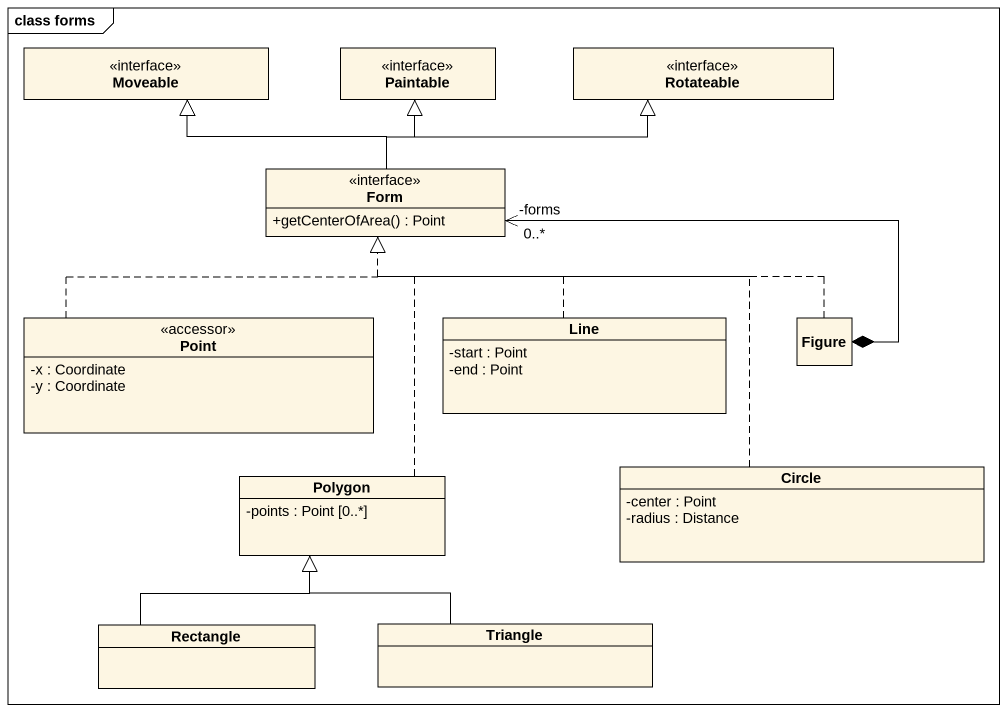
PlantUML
@startuml
mainframe class forms
hide circle
hide empty members
skinparam classAttributeIconSize 0
interface Moveable
interface Paintable
interface Rotateable
interface Form {
  +getCenterOfArea() : Point
}
class Point <<accessor>> {
  -x : Coordinate
  -y : Coordinate
}
class Line {
  -start : Point
  -end : Point
}
class Figure
class Polygon {
  -points : Point [0..*]
}
class "Circle" as Circle_ {
  -center : Point
  -radius : Distance
}
class "Rectangle" as Rectangle_
class Triangle
Form -left-|> Moveable
Form -up-|> Paintable
Form -right-|> Rotateable
Point .up.|> Form
Line .up.|> Form
Figure .left.|> Form
Figure *-left-> "0..*\n-forms" Form
Polygon .up.|> Form
Circle_ .up.|> Form
Rectangle_ -up-|> Polygon
Triangle -up-|> Polygon
@enduml
